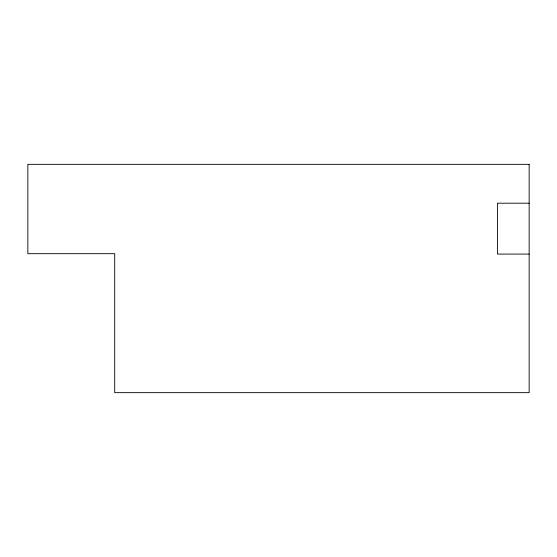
<?xml version="1.0" encoding="UTF-8"?>
<svg xmlns="http://www.w3.org/2000/svg" width="557" height="557" viewBox="0 0 557 557"><rect width="100%" height="100%" fill="white"/><g stroke="black" fill="none" stroke-linecap="round" stroke-linejoin="round"><path stroke-width="0.84" d="M529.15 203.201L497.505 203.201L497.505 254.076L529.15 254.076M529.15 164.343L27.85 164.343L27.85 253.686L114.707 253.686L114.707 392.657L529.15 392.657L529.15 164.343"/></g></svg>
